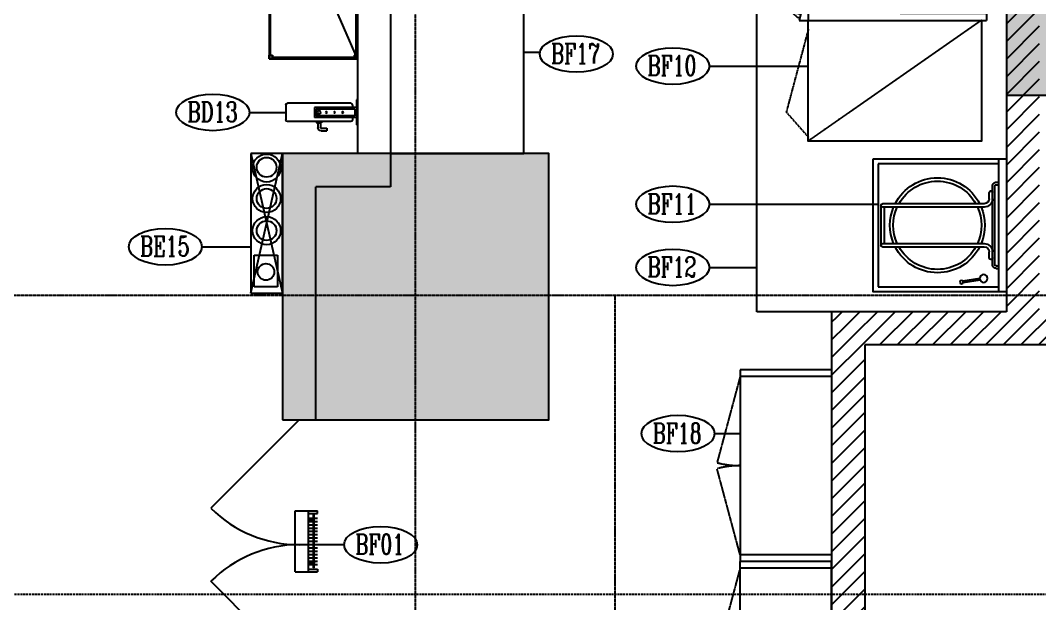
# Model space of a CAD drawing. Extents: x -12047294 to -5625356, y -1456591 to -622873.
# Drawn here: x -6020111 to -6013986, y -723327 to -719823 of the extents above; entities that cross this region are included whole.
import ezdxf

# ---------------------------------------------------------------- set-up
doc = ezdxf.new("R2010")
doc.units = 0
doc.header["$LTSCALE"] = 10
doc.header["$MEASUREMENT"] = 0
doc.linetypes.add('DASH', pattern=[0.35, 0.25, -0.1])
doc.linetypes.add('DOTE', pattern=[2.42, 2, -0.2, 0.02, -0.2])
for name, color, linetype in [('A-COLUMN', 10, 'Continuous'), ('A-DOORWIN', 151, 'Continuous'), ('A-FireH', 6, 'Continuous'), ('A-WALL', 2, 'Continuous'), ('DOTE', 9, 'DOTE'), ('EQUIP', 1, 'Continuous'), ('Iteam', 4, 'Continuous'), ('PUB_HATCH', 252, 'Continuous')]:
    doc.layers.add(name, color=color, linetype=linetype)
doc.styles.add('SHZF-注释', font='romanc.shx', dxfattribs={"width": 0.8, "bigfont": 'shzf-hz.shx'})
pattern_1 = [(45, (0, 53.85), (-53.0330298, 53.0330298), [])]

# ---------------------------------------------------------------- blocks, each defined once
blk = doc.blocks.new('$DorLib2D$00000116')
at = {"color": 0}
for p, q in [((-0.5, 0), (-0.1464, 0.3536)), ((0.5, 0), (0.1464, 0.3536))]:
    blk.add_line(p, q, dxfattribs=at)
for centre, start, end in [((-0.5, 0), 0, 45), ((0.5, 0), 135, 180)]:
    blk.add_arc(centre, 0.5, start, end, dxfattribs=at)
blk = doc.blocks.new('_FZH')
blk.add_lwpolyline([(-0.5, -0.5), (0.5, -0.5), (0.5, 0.5), (-0.5, 0.5)], close=True)
at = {"layer": 'PUB_HATCH'}
blk.add_solid([(-0.5, -0.5), (0.5, -0.5), (-0.5, 0.5), (0.5, 0.5)], dxfattribs=at)
blk = doc.blocks.new('LXX09082059')
at = {"layer": 'EQUIP', "color": 8}
blk.add_line((-631.9, -274.5), (588.1, 255.5), dxfattribs=at)
at = {"layer": 'EQUIP'}
for p, q in [((-631.9, 255.5), (-631.9, -274.5)), ((588.1, 255.5), (-631.9, 255.5)), ((-631.9, 255.5), (-611.1, 255.5)), ((-631.9, 235.9), (-631.9, 255.5)), ((-629.8, 253.5), (-613.2, 253.5)), ((-629.8, 237.8), (-629.8, 253.5)), ((-613.2, 253.5), (-613.2, 237.8)), ((-611.1, 255.5), (-611.1, 235.9)), ((-611.1, 247.5), (567.3, 247.5)), ((-258.6, -274.5), (-127.8, 255.5)), ((111.3, -274.5), (242.1, 255.5)), ((588.1, 255.5), (567.3, 255.5)), ((567.3, 255.5), (567.3, 235.9)), ((586, 253.5), (569.4, 253.5)), ((569.4, 253.5), (569.4, 237.8)), ((586, 237.8), (586, 253.5)), ((588.1, 255.5), (588.1, -274.5)), ((588.1, 235.9), (588.1, 255.5)), ((-611.1, 235.9), (-631.9, 235.9)), ((-613.2, 237.8), (-629.8, 237.8)), ((-623.9, -254.9), (-623.9, 235.9)), ((567.3, 235.9), (588.1, 235.9)), ((569.4, 237.8), (586, 237.8)), ((580.1, -254.9), (580.1, 235.9)), ((-631.9, -254.9), (-631.9, -274.5)), ((-611.1, -254.9), (-631.9, -254.9)), ((588.1, -274.5), (-631.9, -274.5)), ((-631.9, -274.5), (-611.1, -274.5)), ((-629.8, -256.8), (-629.8, -272.5)), ((-613.2, -256.8), (-629.8, -256.8)), ((-629.8, -272.5), (-613.2, -272.5)), ((588.1, -274.5), (-621.5, -274.5)), ((-613.2, -272.5), (-613.2, -256.8)), ((-611.1, -274.5), (-611.1, -254.9)), ((-611.1, -266.5), (567.3, -266.5)), ((567.3, -274.5), (567.3, -254.9)), ((567.3, -254.9), (588.1, -254.9)), ((588.1, -274.5), (567.3, -274.5)), ((569.4, -272.5), (569.4, -256.8)), ((569.4, -256.8), (586, -256.8)), ((586, -272.5), (569.4, -272.5)), ((586, -256.8), (586, -272.5)), ((588.1, -254.9), (588.1, -274.5))]:
    blk.add_line(p, q, dxfattribs=at)
at = {"layer": 'EQUIP', "linetype": 'Continuous'}
for p, q in [((-93.8, 255.5), (-93.8, -274.5)), ((-46.9, 255.5), (-46.9, -274.5)), ((0, 255.5), (0, -274.5)), ((46.9, 255.5), (46.9, -274.5)), ((93.7, 255.5), (93.7, -274.5)), ((140.6, 255.5), (140.6, -137.9)), ((187.5, 255.5), (187.5, 40.7)), ((234.4, 255.5), (234.4, 219.3)), ((-140.6, 195.6), (-140.6, -274.5)), ((-168, 108), (201.9, 108)), ((-187.5, 17.1), (-187.5, -274.5)), ((-208.2, -79.5), (161.7, -79.5)), ((-234.4, -161.5), (-234.4, -274.5)), ((-248.4, -227), (121.5, -227))]:
    blk.add_line(p, q, dxfattribs=at)
blk = doc.blocks.new('xdrt')
at = {"layer": 'EQUIP', "linetype": 'Continuous', "ltscale": 0.3}
for p, q in [((0, 75), (0, -75)), ((0, 75), (5, 75)), ((5, 75), (5, -75)), ((5, 30), (256.7, 30)), ((15, 20), (246.7, 20)), ((15, 20), (15, -20)), ((30, 45), (30, 30)), ((40, 55), (420, 55)), ((246.7, 20), (246.7, -20)), ((256.7, 30), (256.7, -30)), ((430, 45), (430, -45)), ((5, -30), (256.7, -30)), ((15, -20), (246.7, -20)), ((30, -30), (30, -45)), ((40, -55), (420, -55)), ((0, -75), (5, -75))]:
    blk.add_line(p, q, dxfattribs=at)
at = {"layer": 'EQUIP'}
for p, q in [((215, -55), (215, -63)), ((222.5, -55), (222.5, -90)), ((237.5, -55), (237.5, -90)), ((245, -55), (245, -63)), ((183.2, -95), (183.2, -110))]:
    blk.add_line(p, q, dxfattribs=at)
at = {"layer": 'EQUIP', "ltscale": 0.2}
for p, q in [((217.5, -95), (183.2, -95)), ((217.5, -110), (183.2, -110)), ((245, -63), (215, -63))]:
    blk.add_line(p, q, dxfattribs=at)
at = {"layer": 'EQUIP'}
for centre in [(88, 0), (137.4, 0), (186.8, 0)]:
    blk.add_circle(centre, 4, dxfattribs=at)
at = {"layer": 'EQUIP', "linetype": 'Continuous', "ltscale": 0.3}
blk.add_circle((230, 0), 10, dxfattribs=at)
for centre, start, end in [((40, 45), 90, 180), ((420, 45), 0, 90), ((40, -45), 180, 270), ((420, -45), 270, 0)]:
    blk.add_arc(centre, 10, start, end, dxfattribs=at)
at = {"layer": 'EQUIP', "ltscale": 0.2}
for radius, end in [(5, 360), (20, 0)]:
    blk.add_arc((217.5, -90), radius, 270, end, dxfattribs=at)
blk = doc.blocks.new('LXX10300457')
at = {"layer": 'EQUIP'}
blk.add_blockref('xdrt', (-221, 4.3), dxfattribs=at)
blk = doc.blocks.new('Over 2')
at = {"layer": 'EQUIP', "color": 8}
for p, q in [((716.5, 120), (716.5, 0)), ((831.5, 120), (716.5, 120)), ((831.5, 0), (831.5, 120)), ((831.5, 50), (716.5, 50)), ((716.5, 0), (831.5, 50)), ((716.5, 50), (831.5, 0)), ((739, -120), (739, 0)), ((809, -120), (809, 0)), ((1661, -518), (1661, 0)), ((120, -120), (120, -1070)), ((120, -120), (1385, -120)), ((1385, -1070), (1385, -120)), ((1505, -518), (1661, -518)), ((120, -940), (1385, -940))]:
    blk.add_line(p, q, dxfattribs=at)
at = {"layer": 'EQUIP'}
for p, q in [((0, 0), (0, -1070)), ((0, 0), (1705, 0)), ((1505, -1070), (1505, 0)), ((1705, -1125), (1705, 0)), ((0, -1070), (1705, -1070)), ((1426.5, -1075), (1424.6, -1091)), ((1426.5, -1075), (1443.5, -1075)), ((1431, -1075), (1431, -1070)), ((1439, -1075), (1439, -1070)), ((1443.5, -1075), (1445.4, -1091)), ((1485, -1070), (1705, -1125)), ((1489.6, -1088.7), (1493.7, -1072.2)), ((1489.6, -1088.7), (1499.1, -1125.1)), ((1504.9, -1118.3), (1515.1, -1077.5)), ((218.3, -1105.1), (414.2, -1105.1)), ((218.3, -1124.1), (414.2, -1124.1)), ((1090.8, -1105.1), (1286.7, -1105.1)), ((1090.8, -1124.1), (1286.7, -1124.1)), ((1499.1, -1125.1), (1660.1, -1165.3)), ((1504.9, -1118.3), (1658.2, -1156.6)), ((1658.2, -1156.6), (1668.4, -1115.8)), ((1660.1, -1165.3), (1685.6, -1137.7)), ((1685.6, -1137.7), (1689.7, -1121.2))]:
    blk.add_line(p, q, dxfattribs=at)
blk.add_circle((1435, -1107.5), 19.5, dxfattribs=at)
for centre, radius, start, end in [((218.3, -1065.1), 59, 184.72197, 270), ((218.3, -1065.1), 40, 186.97423, 270), ((414.2, -1065.1), 40, 270, 353.02577), ((414.2, -1065.1), 59, 270, 355.27803), ((1090.8, -1065.1), 59, 184.72197, 270), ((1090.8, -1065.1), 40, 186.97423, 270), ((1286.7, -1065.1), 40, 270, 353.02577), ((1286.7, -1065.1), 59, 270, 355.27803)]:
    blk.add_arc(centre, radius, start, end, dxfattribs=at)
blk = doc.blocks.new('LXX10073361')
at = {"layer": 'EQUIP'}
blk.add_blockref('Over 2', (-788.7, 498.4), dxfattribs=at)
blk = doc.blocks.new('LXX10080153')
at = {"layer": 'EQUIP', "color": 8, "linetype": 'DASH'}
for p, q in [((362.5, 520), (-362.5, -520)), ((-188.2, -652.5), (-338.8, -520)), ((309.6, -520), (-188.2, -652.5))]:
    blk.add_line(p, q, dxfattribs=at)
at = {"layer": 'EQUIP'}
blk.add_lwpolyline([(362.5, 520), (-362.5, 520), (-362.5, -520), (362.5, -520)], close=True, dxfattribs=at)
blk = doc.blocks.new('LXX09190176')
at = {"layer": 'EQUIP'}
for p, q in [((-376.9, 342.7), (423.1, 342.7)), ((-346.9, -381.4), (-346.9, 342.7)), ((393.1, 342.7), (393.1, -381.4)), ((393.1, -381.4), (-346.9, -381.4))]:
    blk.add_line(p, q, dxfattribs=at)
at = {"layer": 'EQUIP', "color": 8, "linetype": 'Continuous'}
for p, q in [((-235.9, 327.2), (-235.9, 342.7)), ((-220.9, 327.2), (-220.9, 342.7)), ((-212.9, 319.2), (259, 319.2)), ((267.1, 327.2), (267.1, 342.7)), ((282.1, 327.2), (282.1, 342.7)), ((-212.9, 306.2), (259, 306.2))]:
    blk.add_line(p, q, dxfattribs=at)
at = {"layer": 'EQUIP', "color": 8}
for p, q in [((-173.1, 286.2), (-136.9, 286.2)), ((-106.9, 306.2), (153, 306.2)), ((-106.9, -355.2), (-106.9, 256.2)), ((-86.9, -355.2), (-86.9, 256.2)), ((133, 256.2), (133, -355.2)), ((153, 256.2), (153, -355.2)), ((183, 286.2), (219.2, 286.2)), ((-306.1, 231.2), (-321.6, 128.2)), ((-296.2, 229.7), (-311.7, 126.7)), ((133, -345.2), (-86.9, -345.2))]:
    blk.add_line(p, q, dxfattribs=at)
at = {"layer": 'EQUIP'}
for points in [[(-376.9, 388.6), (-376.9, 342.7), (423.1, 342.7), (423.1, 388.6)], [(423.1, -411.4), (423.1, 388.6), (-376.9, 388.6), (-376.9, -411.4)]]:
    blk.add_lwpolyline(points, close=True, dxfattribs=at)
at = {"layer": 'EQUIP', "color": 8}
blk.add_lwpolyline([(143, -365.2), (-96.9, -365.2)], dxfattribs=at)
for centre, radius in [((-296.5, 252.4), 23.1), ((-318.1, 119.2), 10.4)]:
    blk.add_circle(centre, radius, dxfattribs=at)
at = {"layer": 'EQUIP', "color": 8, "linetype": 'Continuous'}
for centre, radius, start, end in [((-214.5, 327.5), 21.4, 180.81487, 274.38082), ((-212.9, 327.2), 8.04, 180, 270), ((260.6, 327.5), 21.4, 265.61918, 359.18513), ((259, 327.2), 8.04, 270, 0)]:
    blk.add_arc(centre, radius, start, end, dxfattribs=at)
at = {"layer": 'EQUIP', "color": 8}
for centre, radius, start, end in [((-173.1, 296.2), 10, 90, 270), ((-136.9, 256.2), 50, 0, 90), ((-136.9, 256.2), 30, 0, 90), ((23.1, -25.6), 285, 67.31232, 112.68768), ((183, 256.2), 50, 90, 180), ((183, 256.2), 30, 90, 180), ((219.2, 296.2), 10, 270, 90), ((23.1, -25.6), 285, 117.12177, 242.87823), ((23.1, -25.6), 265, 119.35961, 240.64039), ((23.1, -25.6), 265, 65.49216, 114.50784), ((23.1, -25.6), 285, 297.12177, 62.87823), ((23.1, -25.6), 265, 299.35961, 60.64039), ((23.1, -25.6), 265, 245.49216, 294.50784), ((23.1, -25.6), 285, 247.31232, 292.68768), ((-96.9, -355.2), 10, 180, 0), ((143, -355.2), 10, 180, 0)]:
    blk.add_arc(centre, radius, start, end, dxfattribs=at)
blk = doc.blocks.new('sawg')
at = {"layer": 'EQUIP'}
for p, q in [((0, 0), (1150, 0)), ((0, 0), (0, -550)), ((1150, 0), (1150, -550)), ((0, -550), (1150, -550))]:
    blk.add_line(p, q, dxfattribs=at)
at = {"layer": 'EQUIP', "color": 8}
for p, q in [((40, 0), (40, -550)), ((1110, 0), (1110, -550))]:
    blk.add_line(p, q, dxfattribs=at)
at = {"layer": 'EQUIP', "color": 8, "linetype": 'DASH', "ltscale": 0.4}
for p, q in [((40, -550), (556.8, -688.5)), ((1110, -550), (593.2, -688.5))]:
    blk.add_line(p, q, dxfattribs=at)
for centre, start, end in [((40, -550), 345, 0), ((1110, -550), 180, 195)]:
    blk.add_arc(centre, 535, start, end, dxfattribs=at)
blk = doc.blocks.new('LXX08372897')
at = {"layer": 'EQUIP'}
blk.add_blockref('sawg', (-520, 258.5), dxfattribs=at)
blk = doc.blocks.new('myd')
at = {"layer": 'EQUIP', "linetype": 'ByBlock'}
for p, q in [((-80, 0), (-132.9, 0)), ((-80, -365), (-80, 0)), ((0, 0), (-80, 0)), ((0, -365), (0, 0)), ((-132.9, -15), (-132.9, 0)), ((-80, -15), (-132.9, -15)), ((-80, -350), (-132.9, -350)), ((-132.9, -350), (-132.9, -365)), ((-80, -365), (-132.9, -365)), ((0, -365), (-80, -365))]:
    blk.add_line(p, q, dxfattribs=at)
at = {"layer": 'EQUIP', "color": 8, "linetype": 'ByBlock'}
for p, q in [((-112.9, -42.5), (-132.9, -42.5)), ((-112.9, -342), (-112.9, -23)), ((-112.9, -23), (-109.9, -23)), ((-112.9, -60), (-112.9, -52)), ((-80, -52), (-112.9, -52)), ((-80, -60), (-112.9, -60)), ((-109.9, -52), (-109.9, -23)), ((-80, -42.5), (-109.9, -42.5)), ((-109.9, -305), (-109.9, -60)), ((-112.9, -62.5), (-132.9, -62.5)), ((-112.9, -82.5), (-132.9, -82.5)), ((-112.9, -102.5), (-132.9, -102.5)), ((-112.9, -122.5), (-132.9, -122.5)), ((-80, -62.5), (-109.9, -62.5)), ((-80, -82.5), (-109.9, -82.5)), ((-80, -102.5), (-109.9, -102.5)), ((-80, -122.5), (-109.9, -122.5)), ((-112.9, -142.5), (-132.9, -142.5)), ((-112.9, -162.5), (-132.9, -162.5)), ((-112.9, -182.5), (-132.9, -182.5)), ((-80, -142.5), (-109.9, -142.5)), ((-80, -162.5), (-109.9, -162.5)), ((-80, -182.5), (-109.9, -182.5)), ((-112.9, -202.5), (-132.9, -202.5)), ((-112.9, -222.5), (-132.9, -222.5)), ((-112.9, -242.5), (-132.9, -242.5)), ((-80, -202.5), (-109.9, -202.5)), ((-80, -222.5), (-109.9, -222.5)), ((-80, -242.5), (-109.9, -242.5)), ((-112.9, -262.5), (-132.9, -262.5)), ((-112.9, -282.5), (-132.9, -282.5)), ((-112.9, -302.5), (-132.9, -302.5)), ((-80, -305), (-112.9, -305)), ((-112.9, -305), (-112.9, -313)), ((-80, -262.5), (-109.9, -262.5)), ((-80, -282.5), (-109.9, -282.5)), ((-80, -302.5), (-109.9, -302.5)), ((-112.9, -322.5), (-132.9, -322.5)), ((-80, -313), (-112.9, -313)), ((-112.9, -342), (-109.9, -342)), ((-109.9, -342), (-109.9, -313)), ((-80, -322.5), (-109.9, -322.5))]:
    blk.add_line(p, q, dxfattribs=at)
blk = doc.blocks.new('LXX10253497')
at = {"layer": 'EQUIP'}
blk.add_blockref('myd', (79.8, 142.5), dxfattribs=at)
blk = doc.blocks.new('A$C491C4D06')
at = {"layer": 'EQUIP', "ltscale": 2}
for p, q in [((-312.3, 387.5), (-430.4, 238.1)), ((345.2, -132.3), (-312.3, 387.5)), ((-430.4, 238.1), (227.1, -281.8)), ((227.1, -281.8), (345.2, -132.3)), ((227.1, -281.8), (345.2, -132.3))]:
    blk.add_line(p, q, dxfattribs=at)
at = {"layer": 'EQUIP', "color": 8, "ltscale": 2}
for p, q in [((-312.3, 387.5), (227.1, -281.8)), ((-383.2, 238.3), (-296.4, 348.2)), ((-296.4, 348.2), (-147.4, 230.3)), ((345.2, -132.3), (-430.4, 238.1)), ((-234.2, 120.5), (-383.2, 238.3)), ((-147.4, 230.3), (-234.2, 120.5))]:
    blk.add_line(p, q, dxfattribs=at)
for centre, radius in [((-269.2, 237.4), 50), ((-77.2, 80.2), 84.2), ((-77.2, 80.2), 59.2), ((74.3, -39.6), 84.2), ((74.3, -39.6), 59.2), ((217.9, -153.1), 84.2), ((221.6, -156), 59.2)]:
    blk.add_circle(centre, radius, dxfattribs=at)

msp = doc.modelspace()

# ---------------------------------------------------------------- hatches: boundary and pattern name
at = {"layer": 'A-FireH'}
h = msp.add_hatch(dxfattribs=at)
h.set_pattern_fill('普通砖', color=256, scale=30, style=0)
h.set_pattern_definition(pattern_1)
h.paths.add_polyline_path([(-6014052.8, -719706.8), (-6014186.1, -719773.4), (-6014186.1, -721573.4), (-6014119.5, -721640.1), (-6013986.1, -721573.4), (-6013986.1, -719773.4)])
h = msp.add_hatch(dxfattribs=at)
h.set_pattern_fill('普通砖', color=256, scale=30, style=0)
h.set_pattern_definition(pattern_1)
h.paths.add_polyline_path([(-6015036.1, -721773.4), (-6015236.1, -721573.4), (-6015236.1, -724223.4), (-6015169.5, -724290.1), (-6015036.1, -724223.4)])
h = msp.add_hatch(dxfattribs=at)
h.set_pattern_fill('普通砖', color=256, scale=30, style=0)
h.set_pattern_definition(pattern_1)
h.paths.add_polyline_path([(-6014119.5, -721640.1), (-6014186.1, -721573.4), (-6015236.1, -721573.4), (-6015036.1, -721773.4), (-6014186.1, -721773.4)])
h = msp.add_hatch(dxfattribs=at)
h.set_pattern_fill('普通砖', color=256, scale=30, style=0)
h.set_pattern_definition(pattern_1)
h.paths.add_polyline_path([(-6009619.5, -721706.8), (-6009686.1, -721573.4), (-6013986.1, -721573.4), (-6014119.5, -721640.1), (-6014186.1, -721773.4), (-6009686.1, -721773.4)])

# ---------------------------------------------------------------- linework, layer by layer
at = {"layer": 'A-WALL'}
for p, q in [((-6017886.1, -713173.4), (-6017886.1, -720823.4)), ((-6018086.1, -713373.4), (-6018086.1, -720623.4)), ((-6014186.1, -719773.4), (-6014186.1, -721573.4)), ((-6018536.1, -720623.4), (-6018536.1, -722223.4)), ((-6018086.1, -720623.4), (-6018536.1, -720623.4)), ((-6018336.1, -722223.4), (-6018336.1, -720823.4)), ((-6017886.1, -720823.4), (-6018336.1, -720823.4)), ((-6015236.1, -721573.4), (-6015236.1, -724223.4)), ((-6014186.1, -721573.4), (-6015236.1, -721573.4)), ((-6015036.1, -721773.4), (-6015036.1, -724223.4)), ((-6014186.1, -721773.4), (-6015036.1, -721773.4)), ((-6009686.1, -721773.4), (-6014186.1, -721773.4)), ((-6018536.1, -722223.4), (-6018336.1, -722223.4))]:
    msp.add_line(p, q, dxfattribs=at)
at = {"layer": 'DOTE', "linetype": 'DOTE'}
for p, q in [((-6017736.1, -756448.6), (-6017736.1, -655372.8)), ((-6089538.8, -721473.4), (-5988539.2, -721473.4))]:
    msp.add_line(p, q, dxfattribs=at)
at = {"layer": 'DOTE'}
msp.add_line((-6016536.1, -756373.6), (-6016536.1, -721473.4), dxfattribs=at)
at = {"layer": 'DOTE', "color": 250, "linetype": 'DASH', "ltscale": 5}
msp.add_lwpolyline([(-6056536.1, -673373.4), (-6006536.1, -673373.4), (-6006536.1, -723273.4), (-6056536.1, -723273.4)], close=True, dxfattribs=at)
at = {"layer": 'EQUIP', "color": 2, "linetype": 'DASH'}
msp.add_lwpolyline([(-6015686.1, -721573.4), (-6015686.1, -717983.4), (-6014186.1, -717983.4), (-6014186.1, -721573.4)], close=True, dxfattribs=at)
at = {"layer": 'EQUIP', "elevation": 0}
msp.add_lwpolyline([(-6017086.1, -719321.4), (-6017886.1, -719321.4), (-6017886.1, -720623.4), (-6017086.1, -720623.4)], close=True, dxfattribs=at)
at = {"layer": 'Iteam'}
for p, q in [((-6016989.2, -720017), (-6017086.1, -720017)), ((-6015970.6, -720098, 0), (-6015376.5, -720098, 0)), ((-6018734.8, -720376, 0), (-6018516.1, -720376)), ((-6015970.6, -720928.2, 0), (-6014956.2, -720928.2, 0)), ((-6019019.9, -721183.3, 0), (-6018726.7, -721183.3)), ((-6015970.6, -721307.2, 0), (-6015686.1, -721307.2, 0)), ((-6015939.3, -722305.7), (-6015786.1, -722305.7)), ((-6018166.2, -722973.8, 0), (-6018459.4, -722973.8))]:
    msp.add_line(p, q, dxfattribs=at)
for centre in [(-6016769.9, -720025.3), (-6016190.6, -720098, 0), (-6018954.8, -720376, 0), (-6016190.6, -720928.2, 0), (-6019239.9, -721183.3, 0), (-6016190.6, -721307.2, 0), (-6016159.3, -722305.7), (-6017946.2, -722973.8, 0)]:
    msp.add_ellipse(centre, major_axis=(220, 0), ratio=0.5, dxfattribs=at)

# ---------------------------------------------------------------- block references
at = {"layer": 'A-COLUMN', "xscale": 700, "yscale": 700, "zscale": 700, "rotation": 90}
msp.add_blockref('_FZH', (-6013836.1, -719923.4), dxfattribs=at)
at = {"layer": 'A-COLUMN', "xscale": 1600, "yscale": 1600, "zscale": 1600}
msp.add_blockref('_FZH', (-6017736.1, -721423.4), dxfattribs=at)
at = {"layer": 'A-DOORWIN', "xscale": -1500, "yscale": -1500, "zscale": -1500, "rotation": 270.0000000001111}
msp.add_blockref('$DorLib2D$00000116', (-6018436.1, -722973.4), dxfattribs=at)
at = {"layer": 'EQUIP'}
for name, p, rotation in [('LXX10073361', (-6014804.5, -718907), 270), ('LXX09082059', (-6018360.7, -719421.6), 90.00000001334007), ('LXX08372897', (-6015494.6, -722443.4), 270)]:
    msp.add_blockref(name, p, dxfattribs=dict(at, rotation=rotation))
at = {"layer": 'EQUIP', "xscale": -1, "rotation": 270}
for name, p in [('LXX10080153', (-6014856.1, -720185.8)), ('LXX09190176', (-6014574.7, -721077.5)), ('LXX08372897', (-6015494.6, -723703.4))]:
    msp.add_blockref(name, p, dxfattribs=at)
at = {"layer": 'EQUIP', "xscale": -1}
for name, p in [('LXX10300457', (-6018307.1, -720380.3)), ('LXX10253497', (-6018379.6, -722913))]:
    msp.add_blockref(name, p, dxfattribs=at)
at = {"layer": 'EQUIP', "color": 4, "ltscale": 1000, "rotation": 128.3293160370938}
msp.add_blockref('A$C491C4D06', (-6018616.4, -720976.3), dxfattribs=at)

# ---------------------------------------------------------------- texts
at = {"layer": 'Iteam', "style": 'SHZF-注释', "width": 0.7}
for s, p in [('BF17', (-6016923.1, -720082.2, 0)), ('BF10', (-6016343.8, -720154.9)), ('BD13', (-6019108.1, -720432.9, 0)), ('BF11', (-6016343.8, -720985.1)), ('BE15', (-6019393.1, -721240.2)), ('BF12', (-6016343.8, -721364.2)), ('BF18', (-6016312.5, -722362.7, 0)), ('BF01', (-6018099.4, -723030.7))]:
    msp.add_text(s, height=120, dxfattribs=at).set_placement(p)

doc.saveas('drawing.dxf')
